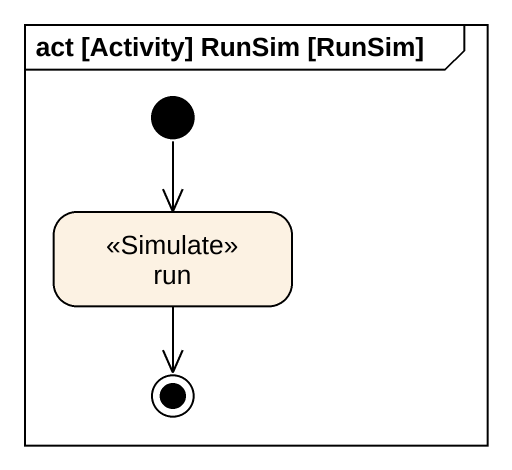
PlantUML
@startuml
mainframe act [Activity] RunSim [RunSim]
hide empty description
state run <<Simulate>>
[*] --> run
run --> [*]
@enduml
